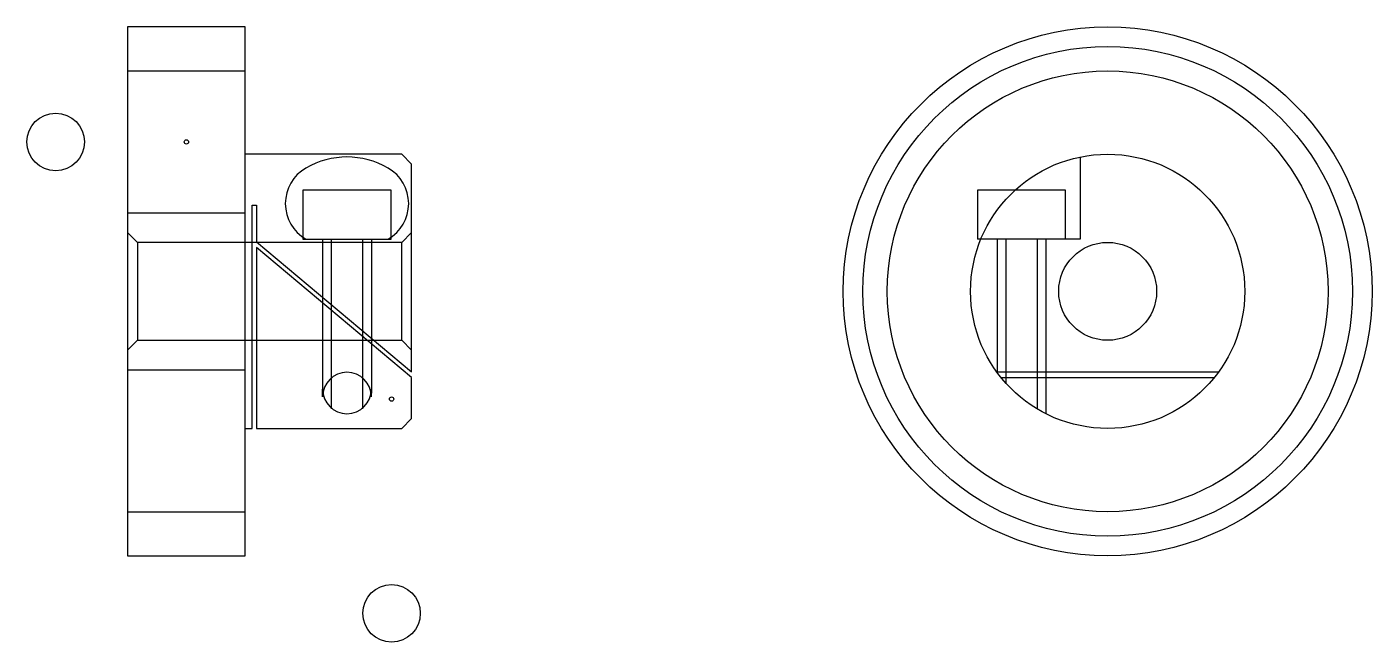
# Model space of a CAD drawing. Header units: metres. Extents: x 16.9 to 85.6, y 12.4 to 43.8.
import ezdxf

# ---------------------------------------------------------------- set-up
doc = ezdxf.new("R2010")
doc.units = ezdxf.units.M

msp = doc.modelspace()

# ---------------------------------------------------------------- linework, layer by layer
at = {"color": 4}
for p, q in [((22.035397, 41.548672), (28.035397, 41.548672)), ((31.136112, 32.958672), (35.334682, 32.958672)), ((66.406113, 26.186323), (77.735474, 26.186323)), ((66.626534, 25.898672), (77.51506, 25.898672)), ((31.985397, 24.91618), (31.985397, 25.297472)), ((34.485397, 24.91618), (34.485397, 25.297472)), ((22.035397, 19.048672), (28.035397, 19.048672))]:
    msp.add_line(p, q, dxfattribs=at)
for points in [[(22.035397, 16.798672), (22.035397, 16.798672), (28.035397, 16.798672), (28.035397, 16.798672), (28.035397, 43.798672), (28.035397, 43.798672), (22.035397, 43.798672), (22.035397, 43.798672), (22.035397, 16.798672)], [(28.035397, 23.298672), (28.402653, 23.298672), (28.402653, 34.698673), (28.623007, 34.698673), (28.623007, 32.825607), (36.535397, 26.186323), (36.535397, 36.798672), (36.035397, 37.298672), (28.035397, 37.298672)], [(30.985397, 32.958672), (35.485397, 32.958672), (35.485397, 35.458672), (30.985397, 35.458672), (30.985397, 32.958672)], [(28.623007, 23.298672), (36.035397, 23.298672), (36.535397, 23.798672), (36.535397, 25.898672), (28.623007, 32.537956), (28.623007, 23.298672)]]:
    msp.add_lwpolyline(points, dxfattribs=at)
for radius in [13.5, 11.25, 7, 2.5]:
    msp.add_circle((72.070793, 30.298672), radius, dxfattribs=at)
at = {"color": 5}
for centre, radius in [((18.362831, 37.923672), 1.469027), ((25.035397, 37.923672), 0.110177), ((35.510399, 24.798672), 0.110177), ((35.510399, 13.860619), 1.469027)]:
    msp.add_circle(centre, radius, dxfattribs=at)
at = {"color": 4}
for centre, radius, start, end in [((33.235397, 32.958672), 4.198571, 59.99999614, 119.99999362), ((32.185753, 34.776707), 2.099286, 119.99998849, 240.00000297), ((34.285038, 34.776707), 2.099286, 300.00002094, 59.99998931), ((33.235397, 24.91618), 1.25, 0, 180), ((33.235397, 25.297472), 1.25, 180, 0)]:
    msp.add_arc(centre, radius, start, end, dxfattribs=at)
at = {"layer": 'DASHDOT', "color": 7}
msp.add_circle((72.070793, 30.298672), 12.5, dxfattribs=at)
at = {"layer": 'HIDDEN', "color": 4}
for p, q in [((22.035397, 34.298672), (28.035397, 34.298672)), ((36.535397, 33.298672), (36.035397, 32.798672)), ((22.535397, 32.798672), (22.535397, 27.798672)), ((31.985397, 32.958672), (31.985397, 25.106825)), ((32.435394, 32.958672), (32.435394, 24.29534)), ((34.035397, 32.958672), (34.035397, 24.29534)), ((34.485397, 32.958672), (34.485397, 25.106825)), ((66.420792, 32.958672), (66.420792, 26.16618)), ((66.870796, 32.958672), (66.870796, 25.612522)), ((68.470795, 32.958672), (68.470795, 24.29534)), ((68.920792, 32.958672), (68.920792, 24.047472)), ((36.535397, 27.298672), (36.035397, 27.798672)), ((22.035397, 26.298672), (28.035397, 26.298672))]:
    msp.add_line(p, q, dxfattribs=at)
for points in [[(70.670792, 37.157242), (70.670792, 32.958672), (65.420792, 32.958672)], [(69.920792, 32.958672), (69.920792, 35.458672), (65.420792, 35.458672), (65.420792, 32.958672)], [(22.035397, 27.298672), (22.535397, 27.798672), (36.035397, 27.798672), (36.035397, 32.798672), (22.535397, 32.798672), (22.035397, 33.298672)]]:
    msp.add_lwpolyline(points, dxfattribs=at)

doc.saveas('drawing.dxf')
